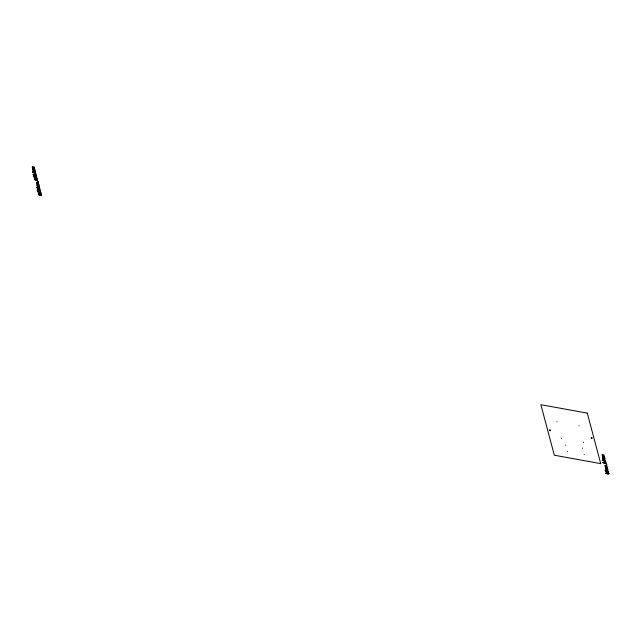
<?xml version="1.0" encoding="UTF-8"?>
<svg xmlns="http://www.w3.org/2000/svg" width="641" height="641" viewBox="0 0 641 641"><rect width="100%" height="100%" fill="white"/><g stroke="black" fill="none" stroke-linecap="round" stroke-linejoin="round"><path stroke-width="0.96" d="M34.646 169.36L32.715 169.593L33.444 171.459L35.351 171.812L35.167 171.099L33.22 170.618L35.127 170.947L34.934 170.226L32.995 169.769L34.894 170.081L34.502 168.599L32.555 168.126L34.462 168.455L34.269 167.734L32.33 167.277L34.229 167.581L34.045 166.876L32.258 166.82L32.779 168.96L34.71 169.376M38.748 184.776L36.817 185.017L37.547 186.876L39.462 187.228L39.269 186.515L37.33 186.042L39.229 186.363L39.037 185.65L37.098 185.193L38.997 185.497L38.604 184.015L36.665 183.542L38.564 183.871L38.372 183.15L36.441 182.693L38.332 183.006L38.148 182.292L36.369 182.236L36.882 184.376L38.813 184.792M604.495 457.378L602.556 457.61C602.228 458.812 604.567 460.623 605.008 459.108C597.933 457.594 609.855 459.918 602.844 457.786C608.197 458.692 599.591 454.773 604.303 456.464C604.439 455.35 600.264 455.23 603.614 455.302C604.912 455.679 603.013 454.309 602.107 454.83L602.62 456.977L604.551 457.386M607.372 467.994L605.384 468.218C605.064 469.436 607.331 471.199 607.836 469.717C600.817 468.21 612.62 470.518 605.665 468.395C611.025 469.3 602.412 465.374 607.131 467.073C607.267 465.959 603.085 465.839 606.442 465.911C607.708 466.279 605.865 464.917 604.928 465.438L605.449 467.577L607.356 467.93M556.981 421.666L557.045 421.906M579.023 425.664L579.087 425.896M549.794 429.911C547.895 430.688 552.294 431.177 549.794 429.911L549.922 430.383M591.555 437.474C589.664 438.252 594.055 438.74 591.555 437.474L591.683 437.947M561.396 438.252L561.46 438.484M583.438 442.242L583.502 442.482M565.691 445.038L565.755 445.271M582.517 448.083L582.573 448.323M567.373 451.352L567.437 451.593M584.199 454.397L584.255 454.637M38.42 194.576C45.126 195.088 39.67 196.458 38.412 194.576M35.031 178.51L34.045 177.357L36.825 178.599L36.225 177.477L36.93 177.733L37.266 178.983L34.382 177.645L35.031 178.51M35.463 180.113L34.47 178.959L37.25 180.209L36.657 179.079L37.362 179.336L37.691 180.586L34.806 179.248L35.463 180.113M39.141 193.927L38.148 192.773L40.928 194.023L40.335 192.893L41.04 193.149L41.369 194.399L38.484 193.061L39.141 193.927M38.003 181.643C36.609 181.659 39.782 181.996 38.003 181.643M606.562 464.845C605.208 464.853 608.293 465.214 606.562 464.845M35.447 173.551L35.88 173.863L35.447 173.551M39.55 188.967L39.99 189.287L39.55 188.967M605.288 461.56L605.729 461.881L605.288 461.56M608.117 472.169L608.549 472.489L608.117 472.169M35.64 172.725L34.221 173.15L32.427 172.125L33.821 171.7L35.64 172.725M36.281 175.129L34.862 175.562L33.068 174.536L34.462 174.104L36.281 175.129M36.705 176.732L35.295 177.164L33.492 176.139L34.886 175.706L36.705 176.732M39.75 188.142L38.332 188.574L36.529 187.549L37.923 187.116L39.75 188.142M40.383 190.545L38.973 190.978L37.17 189.952L38.564 189.52L40.383 190.545M40.816 192.156L39.397 192.58L37.603 191.555L38.997 191.13L40.816 192.156M605.489 460.735L604.07 461.167L602.268 460.142L603.662 459.709L605.489 460.735M606.13 463.147L604.711 463.571L602.909 462.546L604.303 462.121L606.13 463.147M608.309 471.343L606.891 471.776L605.096 470.75L606.49 470.318L608.309 471.343M608.95 473.747L607.532 474.18L605.737 473.154L607.131 472.721L608.95 473.747M35.503 172.677L32.555 172.157L35.503 172.677M36.144 175.089L33.196 174.56L36.144 175.089M36.577 176.692L33.62 176.171L36.577 176.692M39.614 188.101L36.657 187.573L39.614 188.101M40.255 190.505L37.298 189.984L40.255 190.505M40.679 192.108L37.723 191.587L40.679 192.108M605.352 460.695L602.396 460.174L605.352 460.695M605.993 463.098L603.037 462.578L605.993 463.098M608.173 471.303L605.224 470.774L608.173 471.303M608.814 473.707L605.857 473.186L608.814 473.707M587.276 413.108L540.868 404.695L554.329 455.222L600.729 463.635L587.276 413.108"/></g></svg>
